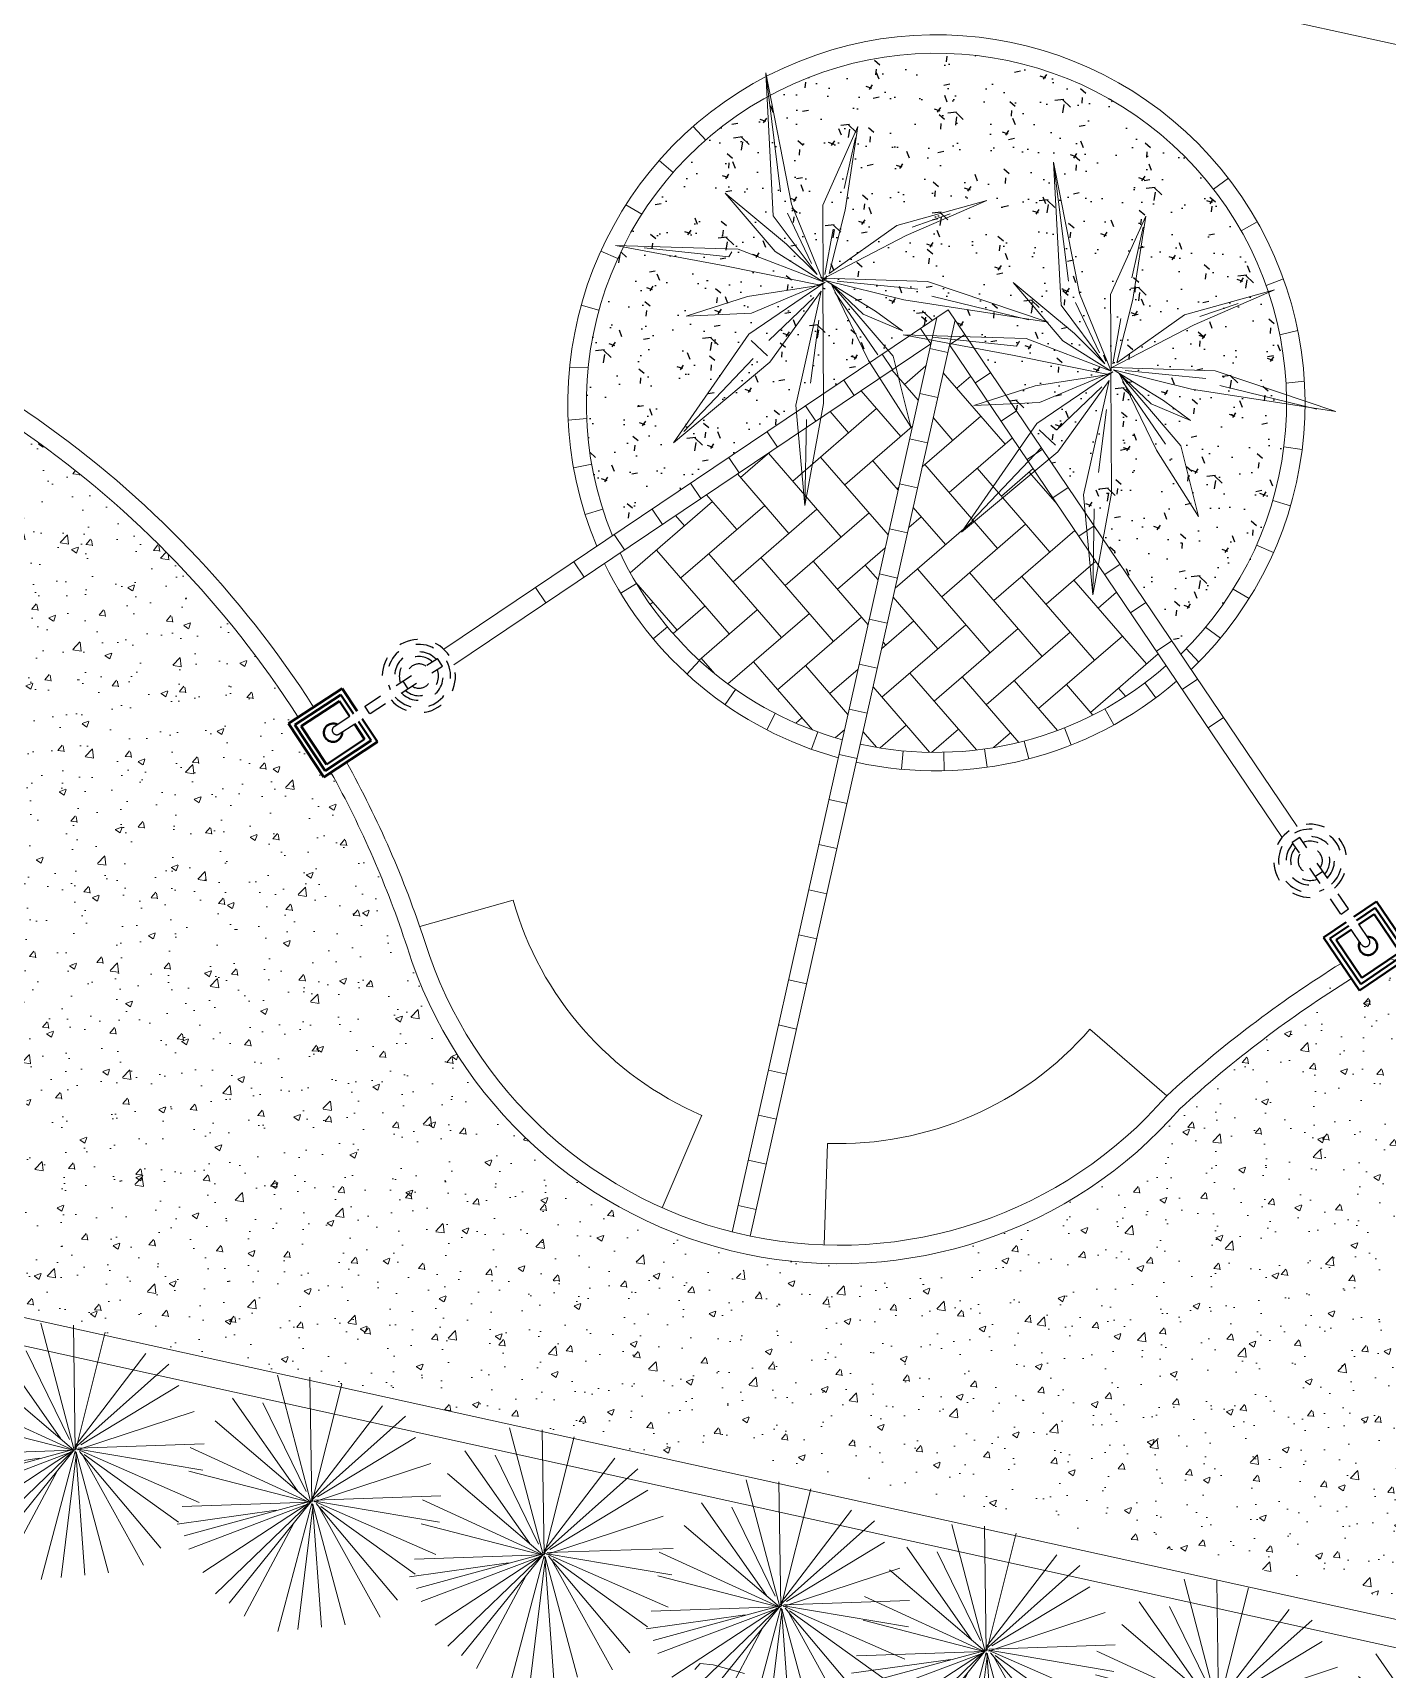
# Model space of a CAD drawing. Header units: metres. Extents: x 12093 to 20303, y 514 to 1412.
# Drawn here: x 19727.45 to 19734.77, y 696.97 to 705.83 of the extents above; entities that cross this region are included whole.
import ezdxf

# ---------------------------------------------------------------- set-up
doc = ezdxf.new("R2010")
doc.units = ezdxf.units.M
doc.linetypes.add('DASHED2', pattern=[9.525, 6.35, -3.175])
doc.layers.get('0').update_dxf_attribs({"lineweight": 13})
for name, color, linetype, lineweight in [('0-JARDI', 72, 'Continuous', 13), ('AMBI-GRASS', 104, 'Continuous', 20), ('grass', 64, 'Continuous', 13), ('JARDINERA', 132, 'Continuous', 40), ('Layer2', 43, 'Continuous', 20), ('MANZANAS-ORIGINALES', 147, 'Continuous', 9), ('SARDINEL', 52, 'Continuous', 20), ('TEX', 81, 'Continuous', 13), ('text.-piso', 35, 'Continuous', 5)]:
    doc.layers.add(name, color=color, linetype=linetype, lineweight=lineweight)
for name, color, linetype in [('LINEA1', 1, 'Continuous'), ('Proyecciones', 52, 'DASHED2'), ('textura', 61, 'Continuous')]:
    doc.layers.add(name, color=color, linetype=linetype)
pattern_1 = [(50, (19136.99335, 73.14804), (0.36436934, -0.03187817), [0.0381, -0.4191]), (355, (19136.99335, 73.14804), (-0.07048565, 0.38211329), [0.03048, -0.33528]), (100.451, (19137.0237, 73.1454), (0.293885, 0.35023338), [0.03238, -0.35618]), (46.1842, (19136.99335, 73.24964), (0.54215808, -0.08408466), [0.05715, -0.62865]), (96.6356, (19137.03853, 73.24264), (0.47480847, 0.4948511), [0.04857, -0.53427]), (351.184, (19136.99335, 73.24964), (0.4748092, 0.49485024), [0.04572, -0.50292]), (21, (19137.04415, 73.22424), (0.30322976, -0.20453104), [0.0381, -0.4191]), (326, (19137.04415, 73.22424), (0.12360406, 0.36837593), [0.03048, -0.33528]), (71.4514, (19137.06942, 73.2072), (0.42683298, 0.16384572), [0.03238, -0.35618]), (37.5, (19136.99335, 73.14804), (0.006177207, 0.169110078), [0, -0.331216, 0, -0.34036, 0, -0.33655]), (7.5, (19136.99335, 73.14804), (0.133639325, 0.20036115), [0, -0.194056, 0, -0.323596, 0, -0.12827]), (327.5, (19136.88007, 73.14804), (0.27118119, -0.011457488), [0, -0.127, 0, -0.39624, 0, -0.52578]), (317.5, (19136.82927, 73.14804), (0.29625836, 0.05085298), [0, -0.1651, 0, -0.263144, 0, -0.37338])]

# ---------------------------------------------------------------- blocks, each defined once
blk = doc.blocks.new('Arbust11')
for p, q in [((-0.1618, 0.888), (0.0377, 0.4856)), ((0.0378, 0.4871), (-0.0937, 0.9403)), ((0.0408, 0.4825), (0.0377, 0.9348)), ((0.0408, 0.5449), (0.1405, 0.941)), ((0.0439, 0.4856), (0.3088, 0.8724)), ((0.0595, 0.5199), (0.1997, 0.8474)), ((-0.0621, 0.5573), (-0.3332, 0.7944)), ((0.0377, 0.4856), (-0.274, 0.8225)), ((0.0439, 0.4794), (0.3805, 0.7788)), ((-0.3488, 0.7476), (0.0408, 0.4856)), ((0.0283, 0.4856), (-0.3738, 0.7039)), ((0.047, 0.4794), (0.4366, 0.6759)), ((0.0314, 0.4856), (-0.4049, 0.6104)), ((-0.433, 0.5262), (0.0439, 0.4825)), ((0.0439, 0.4825), (-0.4267, 0.4669)), ((-0.0527, 0.4794), (-0.4267, 0.3952)), ((0.0408, 0.4762), (-0.3893, 0.2673)), ((0.0408, 0.4731), (-0.274, 0.1581)), ((0.047, 0.4856), (0.499, 0.4263)), ((0.0501, 0.4794), (0.2901, 0.0832)), ((0.0501, 0.4731), (0.4304, 0.2454)), ((0.0533, 0.4887), (0.474, 0.5137)), ((0.0564, 0.4762), (0.3649, 0.1425)), ((0.072, 0.4762), (0.4647, 0.3484)), ((0.0408, 0.47), (-0.3364, 0.2174)), ((0.0377, 0.4669), (-0.2117, 0.0988)), ((0.0501, 0.4544), (-0.1088, 0.0209)), ((0.0501, 0.4638), (-0.0215, 0.0146)), ((0.0533, 0.47), (0.1935, 0.0177)), ((0.0533, 0.4451), (0.0907, 0.0271))]:
    blk.add_line(p, q)
blk = doc.blocks.new('fghgg')
at = {"layer": 'JARDINERA'}
for p, q in [((19983.6623, 670.5354), (19983.6623, 670.8816)), ((19983.6623, 670.8816), (19983.8107, 670.8816)), ((19983.687, 670.5601), (19983.687, 670.8569)), ((19983.687, 670.8569), (19983.8107, 670.8569)), ((19983.7117, 670.5848), (19983.7117, 670.8321)), ((19983.7117, 670.8321), (19983.8107, 670.8321)), ((19983.8601, 670.8816), (19984.0085, 670.8816)), ((19983.8601, 670.8569), (19983.9838, 670.8569)), ((19983.8601, 670.8321), (19983.9591, 670.8321)), ((19983.9591, 670.8321), (19983.9591, 670.5848)), ((19983.9838, 670.8569), (19983.9838, 670.5601)), ((19984.0085, 670.8816), (19984.0085, 670.5354)), ((19983.9838, 670.5601), (19983.687, 670.5601)), ((19983.9591, 670.5848), (19983.7117, 670.5848)), ((19984.0085, 670.5354), (19983.6623, 670.5354))]:
    blk.add_line(p, q, dxfattribs=at)
blk.add_arc((19983.8354, 670.7085), 0.0495, 120, 60, dxfattribs=at)
at = {"layer": 'Proyecciones', "ltscale": 0.005}
for p, q in [((19983.8601, 671.401), (19983.8107, 671.401)), ((19983.8107, 670.7332), (19983.8107, 671.401)), ((19983.8601, 670.7332), (19983.8601, 671.401)), ((19983.8601, 671.1784), (19983.8107, 671.1784)), ((19983.8601, 670.9311), (19983.8107, 670.9311))]:
    blk.add_line(p, q, dxfattribs=at)
for centre, radius, start, end in [((19983.8354, 671.265), 0.1979, 277.18076, 262.81924), ((19983.8354, 671.265), 0.1714, 278.29892, 261.70108), ((19983.8354, 671.265), 0.1309, 100.89339, 259.10661), ((19983.8354, 671.265), 0.1061, 103.47486, 256.52514), ((19983.8354, 671.265), 0.1309, 280.89339, 79.10661), ((19983.8354, 671.265), 0.1061, 283.47486, 76.52514), ((19983.8354, 671.265), 0.0657, 112.12793, 247.87207), ((19983.8354, 671.265), 0.0657, 292.12793, 67.87207), ((19983.8354, 670.7332), 0.0247, 180, 0)]:
    blk.add_arc(centre, radius, start, end, dxfattribs=at)
at = {"layer": 'SARDINEL'}
blk.add_line((19983.7117, 670.5848), (19983.7117, 670.5848), dxfattribs=at)
blk = doc.blocks.new('0Q62D')
at = {"color": 0, "linetype": 'ByBlock'}
for p, q in [((-0.05, 1.11), (0.07, 0.48)), ((-0.03, 0.53), (-0.05, 1.11)), ((-0.03, 0.96), (0.02, 0.52)), ((-0.33, 0.67), (-0.16, 0.38)), ((-0.24, 0.34), (-0.33, 0.67)), ((0.1, 0.29), (0.34, 0.61)), ((0.34, 0.61), (0.15, 0.24)), ((-0.99, 0.59), (-0.35, 0.33)), ((-0.47, 0.19), (-0.99, 0.59)), ((-0.47, 0.28), (-0.92, 0.55)), ((-0.02, 0.02), (-0.03, 0.53)), ((0.02, 0.52), (0.05, 0.51)), ((0.28, 0.34), (1, 0.54)), ((1, 0.54), (0.36, 0.26)), ((1, 0.54), (0.41, 0.33)), ((0.07, 0.48), (0, 0.01)), ((-0.16, 0.38), (-0.02, 0.02)), ((-0.44, 0.21), (-0.38, 0.31)), ((-0.35, 0.33), (0, 0)), ((0, 0), (-0.24, 0.34)), ((0, 0.01), (0.1, 0.29)), ((0.36, 0.26), (0, 0.01)), ((0.03, 0.05), (0.28, 0.34)), ((0.08, 0.09), (0.31, 0.27)), ((-0.05, 0.01), (-0.47, 0.19)), ((-0.09, 0.04), (-0.36, 0.22)), ((0.15, 0.24), (0.03, 0.05)), ((0, 0.01), (0.39, 0.1)), ((0.39, 0.1), (0.83, 0.01)), ((-1.16, -0.15), (-0.66, 0.01)), ((-0.66, 0.01), (-0.05, 0.01)), ((-0.01, 0.01), (-0.62, -0.13)), ((0.01, 0), (-0.09, -0.29)), ((0, -0.42), (0.01, 0)), ((0.02, 0.01), (0.12, -0.52)), ((0.33, -0.36), (0.02, 0.01)), ((0.04, 0.01), (0.28, 0.02)), ((0.83, 0.01), (0.39, -0.02)), ((0.77, 0.01), (0.5, 0.01)), ((-1.16, -0.15), (-0.72, -0.06)), ((-0.2, -0.01), (-0.53, -0.04)), ((-0.35, -0.31), (-0.01, -0.04)), ((-0.04, -0.06), (-0.31, -0.35)), ((0, -0.03), (-0.3, -0.43)), ((-0.12, -0.23), (0, -0.03)), ((0.02, -0.06), (0.07, -0.48)), ((0.05, -0.01), (0.37, -0.3)), ((0.39, -0.02), (0.05, -0.01)), ((-0.62, -0.13), (-1.16, -0.15)), ((-0.16, -0.45), (-0.12, -0.23)), ((-0.64, -0.6), (-0.35, -0.31)), ((-0.09, -0.29), (-0.16, -0.45)), ((0.37, -0.3), (0.6, -0.73)), ((0.05, -1.18), (0, -0.42)), ((0.6, -0.73), (0.33, -0.36)), ((0.49, -0.56), (0.38, -0.38)), ((-0.3, -0.43), (-0.64, -0.6)), ((0.04, -1.08), (0.05, -0.56)), ((0.12, -0.52), (0.05, -1.18))]:
    blk.add_line(p, q, dxfattribs=at)
blk = doc.blocks.new('Arbust21')
at = {"layer": '0-JARDI'}
blk.add_blockref('0Q62D', (-0.0237, -0.008), dxfattribs=at)
blk = doc.blocks.new('ghgfghgh')
at = {"layer": 'grass'}
for p, q in [((20001.581, 665.2669), (20001.5993, 665.2876)), ((20001.5993, 665.2876), (20001.6427, 665.2823)), ((20001.6427, 665.2823), (20001.75, 665.2535))]:
    blk.add_line(p, q, dxfattribs=at)

msp = doc.modelspace()

# ---------------------------------------------------------------- hatches: boundary and pattern name
at = {"layer": 'grass'}
h = msp.add_hatch(dxfattribs=at)
h.set_pattern_fill('AR-CONC', color=256, scale=0.002, style=0)
h.set_pattern_definition(pattern_1)
h.paths.add_polyline_path([(19727.9522, 703.2257, 0.036097), (19727.332, 703.7116), (19727.0042, 702.6366), (19727.8047, 702.3486)])
h = msp.add_hatch(dxfattribs=at)
h.set_pattern_fill('AR-CONC', color=256, scale=0.002, style=0)
h.set_pattern_definition(pattern_1)
h.paths.add_polyline_path([(19727.9522, 703.2257), (19727.8047, 702.3486), (19728.8483, 701.9732), (19728.8638, 702.0412), (19728.8332, 702.0877), (19728.8817, 702.1196), (19728.8828, 702.1246, 0.066256)])
h = msp.add_hatch(dxfattribs=at)
h.set_pattern_fill('AR-CONC', color=256, scale=0.002, style=0)
h.set_pattern_definition(pattern_1)
h.paths.add_polyline_path([(19727.8047, 702.3486), (19727.0042, 702.6366), (19726.8839, 702.2421), (19726.9203, 702.2324), (19726.9411, 702.1964), (19726.9397, 702.1156), (19726.9162, 701.9901), (19726.8853, 701.9882), (19726.8233, 702.0432), (19726.784, 701.9142), (19726.7843, 701.9139), (19726.8221, 701.9037), (19726.8341, 701.9106), (19726.853, 701.9056), (19726.8959, 701.9144), (19726.9269, 701.9162), (19726.9647, 701.9061), (19726.9994, 701.8461), (19727.0031, 701.7842), (19727.0137, 701.7104), (19726.9939, 701.523), (19726.9718, 701.4782), (19726.9326, 701.4076), (19726.9155, 701.3817), (19726.9123, 701.3319), (19726.9064, 701.2932), (19727.6015, 701.1403)])
h = msp.add_hatch(dxfattribs=at)
h.set_pattern_fill('AR-CONC', color=256, scale=0.002, style=0)
h.set_pattern_definition(pattern_1)
h.paths.add_polyline_path([(19728.8483, 701.9732), (19727.8047, 702.3486), (19727.6015, 701.1403), (19728.6082, 700.9188)])
h = msp.add_hatch(dxfattribs=at)
h.set_pattern_fill('AR-CONC', color=256, scale=0.002, style=0)
h.set_pattern_definition(pattern_1)
h.paths.add_polyline_path([(19729.0621, 701.8238), (19729.0238, 701.7986), (19728.9274, 701.9448), (19728.8483, 701.9732), (19728.6082, 700.9188), (19729.5314, 700.7157, -0.017708), (19729.4736, 700.8791, 0.047276)])
h = msp.add_hatch(dxfattribs=at)
h.set_pattern_fill('AR-CONC', color=256, scale=0.002, style=0)
h.set_pattern_definition(pattern_1)
h.paths.add_polyline_path([(19727.6015, 701.1403), (19726.9064, 701.2932), (19726.8989, 701.2442), (19726.9059, 701.2322), (19726.8597, 701.1736), (19726.784, 701.1939), (19726.7632, 701.2298), (19726.7046, 701.276), (19726.6598, 701.2981), (19726.6038, 701.3236), (19726.5837, 701.2577), (19726.6257, 701.2464), (19726.6673, 701.1744), (19726.7038, 701.0835), (19726.6987, 701.0646), (19726.6936, 701.0457), (19726.732, 700.9238), (19726.7546, 700.8569), (19726.7002, 700.7295), (19726.6042, 700.6741), (19726.565, 700.6035), (19726.5239, 700.5638), (19726.5138, 700.5259), (19726.4727, 700.4862), (19726.4247, 700.4585), (19726.3786, 700.3999), (19726.3325, 700.3412), (19726.294, 700.3074), (19726.2853, 700.2789), (19727.4244, 700.0866)])
h = msp.add_hatch(dxfattribs=at)
h.set_pattern_fill('AR-CONC', color=256, scale=0.002, style=0)
h.set_pattern_definition(pattern_1)
h.paths.add_polyline_path([(19728.6082, 700.9188), (19727.6015, 701.1403), (19727.4244, 700.0866), (19728.3819, 699.9251)])
h = msp.add_hatch(dxfattribs=at)
h.set_pattern_fill('AR-CONC', color=256, scale=0.002, style=0)
h.set_pattern_definition(pattern_1)
h.paths.add_polyline_path([(19729.5314, 700.7157), (19728.6082, 700.9188), (19728.3819, 699.9251), (19729.6864, 699.7049), (19729.8679, 700.1215, -0.070076)])
h = msp.add_hatch(dxfattribs=at)
h.set_pattern_fill('AR-CONC', color=256, scale=0.002, style=0)
h.set_pattern_definition(pattern_1)
h.paths.add_polyline_path([(19736.0706, 700.5325), (19734.8867, 700.87), (19734.7209, 700.7575), (19734.6885, 699.6895), (19736.049, 699.3902), (19736.0542, 699.4205), (19736.0417, 699.5253), (19736.05, 699.5941), (19736.0596, 699.7436), (19736.0621, 699.7637)])
h = msp.add_hatch(dxfattribs=at)
h.set_pattern_fill('AR-CONC', color=256, scale=0.002, style=0)
h.set_pattern_definition(pattern_1)
h.paths.add_polyline_path([(19734.7209, 700.7575), (19734.6022, 700.677), (19734.566, 700.7303, 0.050417), (19733.654, 700.0047, -0.010063), (19733.5878, 699.9317), (19734.6885, 699.6895)])
h = msp.add_hatch(dxfattribs=at)
h.set_pattern_fill('AR-CONC', color=256, scale=0.002, style=0)
h.set_pattern_definition(pattern_1)
h.paths.add_polyline_path([(19728.3819, 699.9251), (19727.4244, 700.0866), (19727.2271, 698.9129), (19728.1073, 698.7193)])
h = msp.add_hatch(dxfattribs=at)
h.set_pattern_fill('AR-CONC', color=256, scale=0.002, style=0)
h.set_pattern_definition(pattern_1)
h.paths.add_polyline_path([(19729.8679, 700.1215), (19729.6864, 699.7049), (19730.4522, 699.5757, -0.082208)])
h = msp.add_hatch(dxfattribs=at)
h.set_pattern_fill('AR-CONC', color=256, scale=0.002, style=0)
h.set_pattern_definition(pattern_1)
h.paths.add_polyline_path([(19729.6864, 699.7049), (19728.3819, 699.9251), (19728.1073, 698.7193), (19729.1562, 698.4885)])
h = msp.add_hatch(dxfattribs=at)
h.set_pattern_fill('AR-CONC', color=256, scale=0.002, style=0)
h.set_pattern_definition(pattern_1)
h.paths.add_polyline_path([(19734.6885, 699.6895), (19733.5878, 699.9317, -0.077377), (19732.9923, 699.4705), (19734.6687, 699.0368)])
h = msp.add_hatch(dxfattribs=at)
h.set_pattern_fill('AR-CONC', color=256, scale=0.002, style=0)
h.set_pattern_definition(pattern_1)
h.paths.add_polyline_path([(19730.4522, 699.5757), (19729.6864, 699.7049), (19729.1562, 698.4885), (19730.0589, 698.2899)])
h = msp.add_hatch(dxfattribs=at)
h.set_pattern_fill('AR-CONC', color=256, scale=0.002, style=0)
h.set_pattern_definition(pattern_1)
h.paths.add_polyline_path([(19736.0568, 699.2884), (19736.0358, 699.3139), (19736.049, 699.3902), (19734.6885, 699.6895), (19734.6687, 699.0368), (19736.0501, 698.6795), (19736.0511, 698.7767), (19736.0188, 698.8722), (19736.0271, 698.941), (19736.0442, 698.9668), (19736.0534, 698.9808)])
h = msp.add_hatch(dxfattribs=at)
h.set_pattern_fill('AR-CONC', color=256, scale=0.002, style=0)
h.set_pattern_definition(pattern_1)
h.paths.add_polyline_path([(19731.2889, 699.2212, -0.09361), (19730.4522, 699.5757), (19730.0589, 698.2899), (19731.1728, 698.0448)])
h = msp.add_hatch(dxfattribs=at)
h.set_pattern_fill('AR-CONC', color=256, scale=0.002, style=0)
h.set_pattern_definition(pattern_1)
h.paths.add_polyline_path([(19734.6687, 699.0368), (19732.9923, 699.4705, -0.023064), (19732.7899, 699.3706), (19732.751, 698.4887), (19734.6393, 698.0668)])
h = msp.add_hatch(dxfattribs=at)
h.set_pattern_fill('AR-CONC', color=256, scale=0.002, style=0)
h.set_pattern_definition(pattern_1)
h.paths.add_polyline_path([(19732.7899, 699.3706, -0.156085), (19731.3058, 699.2176), (19731.2407, 698.8262), (19732.751, 698.4887)])
h = msp.add_hatch(dxfattribs=at)
h.set_pattern_fill('AR-CONC', color=256, scale=0.002, style=0)
h.set_pattern_definition(pattern_1)
h.paths.add_polyline_path([(19736.0501, 698.6795), (19734.6687, 699.0368), (19734.6393, 698.0668), (19736.0398, 697.7538)])
h = msp.add_hatch(dxfattribs=at)
h.set_pattern_fill('AR-CONC', color=256, scale=0.002, style=0)
h.set_pattern_definition(pattern_1)
h.paths.add_polyline_path([(19732.751, 698.4887), (19731.2407, 698.8262), (19731.1305, 698.1626), (19732.7211, 697.8127)])
h = msp.add_hatch(dxfattribs=at)
h.set_pattern_fill('AR-CONC', color=256, scale=0.002, style=0)
h.set_pattern_definition(pattern_1)
h.paths.add_polyline_path([(19734.6393, 698.0668), (19732.751, 698.4887), (19732.7211, 697.8127), (19734.6189, 697.3951)])
h = msp.add_hatch(dxfattribs=at)
h.set_pattern_fill('AR-CONC', color=256, scale=0.002, style=0)
h.set_pattern_definition(pattern_1)
h.paths.add_polyline_path([(19736.0398, 697.7538), (19734.6393, 698.0668), (19734.6189, 697.3951), (19736.0324, 697.0841)])
at = {"layer": 'text.-piso', "ltscale": 5}
h = msp.add_hatch(dxfattribs=at)
h.set_pattern_fill('AR-HBONE', color=256, scale=0.05, angle=445.87623, style=0)
h.set_pattern_definition([(130.8762252, (18575.29835, -5493.04735), (-0.282110441, 0.020339594), [0.6, -0.2]), (220.8762252, (18575.16746, -5492.89613), (-0.282110441, 0.020339594), [0.6, -0.2])])
h.paths.add_polyline_path([(19730.6252, 703.0108, 0.217529), (19731.8276, 702.0006), (19732.3061, 704.1422)])
h.paths.add_polyline_path([(19732.4075, 704.1374), (19731.9246, 701.9764, 0.238763), (19733.5789, 702.4011)])
at = {"layer": 'textura', "ltscale": 5}
h = msp.add_hatch(dxfattribs=at)
h.set_pattern_fill('AR-CONC', color=256, scale=0.002, angle=450, style=0)
h.set_pattern_definition([(140, (0, 0), (0.031878171, 0.364369338), [0.0381, -0.4191]), (85, (0, 0), (-0.382113286, -0.070485652), [0.03048, -0.33528]), (190.451, (0.00266, 0.03036), (-0.3502333756, 0.2938850033), [0.03238, -0.35618]), (136.1842, (-0.1016, 0), (0.084084656, 0.542158082), [0.05715, -0.62865]), (186.6356, (-0.0946, 0.0452), (-0.494851112, 0.474808469), [0.04857, -0.53427]), (81.184, (-0.1016, 0), (-0.494850236, 0.474809212), [0.04572, -0.50292]), (111, (-0.0762, 0.0508), (0.204531037, 0.3032297597), [0.0381, -0.4191]), (56, (-0.0762, 0.0508), (-0.368375932, 0.123604057), [0.03048, -0.33528]), (161.4514, (-0.05916, 0.07607), (-0.1638457154, 0.4268329815), [0.03238, -0.35618]), (127.5, (0, 0), (-0.16911007775, 0.0061772065), [0, -0.331216, 0, -0.34036, 0, -0.33655]), (97.5, (0, 0), (-0.2003611496, 0.133639325), [0, -0.194056, 0, -0.323596, 0, -0.12827]), (57.5, (0, -0.11328), (0.011457488, 0.2711811903), [0, -0.127, 0, -0.39624, 0, -0.52578]), (47.5, (0, -0.16408), (-0.050852982, 0.2962583628), [0, -0.1651, 0, -0.263144, 0, -0.37338])])
h.paths.add_polyline_path([(19732.4006, 704.3264), (19733.6573, 702.4638, 1.881097), (19730.5842, 703.1038)])

# ---------------------------------------------------------------- linework, layer by layer
at = {"layer": 'Layer2'}
for p, q in [((19730.0469, 701.1321), (19729.5419, 700.9896)), ((19733.1669, 700.435), (19733.5823, 700.0746)), ((19730.8532, 699.4687), (19731.0678, 699.9684)), ((19731.7291, 699.2667), (19731.7478, 699.8164))]:
    msp.add_line(p, q, dxfattribs=at)
for centre, radius, start, end in [((19724.2812, 699.1791), 5.5636, 32.60057, 77.24999), ((19724.2812, 699.1791), 5.4636, 32.58604, 77.24644), ((19724.2832, 699.1801), 5.4614, 18.12479, 28.9516), ((19724.2838, 699.1804), 5.5607, 18.11169, 29.03196), ((19731.7773, 701.6204), 1.798, 195.75884, 246.75702), ((19731.8088, 701.6134), 2.448, 197.45514, 318.91618), ((19731.8088, 701.6134), 2.348, 197.45514, 319.05166), ((19737.9089, 695.356), 6.4019, 121.90782, 132.51911), ((19737.9089, 695.356), 6.3019, 121.87218, 132.46797), ((19731.8088, 701.6134), 1.798, 268.05348, 319.05166)]:
    msp.add_arc(centre, radius, start, end, dxfattribs=at)
at = {"layer": 'MANZANAS-ORIGINALES'}
for p, q in [((19812.1909, 688.7378), (19714.4448, 710.2444)), ((19803.5345, 682.1234), (19712.657, 702.1187)), ((19803.4423, 681.9901), (19712.6246, 701.9716))]:
    msp.add_line(p, q, dxfattribs=at)
at = {"layer": 'text.-piso', "ltscale": 5}
for p, q in [((19731.089, 705.2447), (19731.0203, 705.3174)), ((19730.9124, 705.0681), (19730.837, 705.1337)), ((19733.9152, 705.0379), (19733.8346, 704.9786)), ((19730.7432, 704.8431), (19730.657, 704.894)), ((19734.0717, 704.802), (19733.9843, 704.7534)), ((19730.6133, 704.6045), (19730.5213, 704.644)), ((19734.2132, 704.4931), (19734.1194, 704.4584)), ((19732.4006, 704.3264), (19729.6721, 702.4898)), ((19730.5113, 704.3234), (19730.4153, 704.3514)), ((19732.4006, 704.3264), (19734.2872, 701.5301)), ((19731.2325, 699.3372), (19732.3378, 704.2841)), ((19731.3299, 699.3147), (19732.4375, 704.2717)), ((19732.3061, 704.1422), (19732.2502, 704.2252)), ((19734.2909, 704.2137), (19734.1934, 704.1915)), ((19732.3061, 704.1422), (19729.7259, 702.4055)), ((19732.3004, 704.1168), (19732.398, 704.095)), ((19732.4075, 704.1374), (19732.4904, 704.1933)), ((19732.4075, 704.1374), (19734.2059, 701.4719)), ((19732.0987, 704.0026), (19732.0429, 704.0856)), ((19730.4531, 704.0128), (19730.353, 704.0164)), ((19731.8913, 703.863), (19731.8355, 703.946)), ((19732.5473, 703.9302), (19732.6302, 703.9861)), ((19734.3265, 703.9397), (19734.2269, 703.9298)), ((19732.2459, 703.8729), (19732.3435, 703.851)), ((19731.6839, 703.7234), (19731.6281, 703.8064)), ((19732.3325, 703.8222), (19732.3325, 703.8222)), ((19732.3325, 703.8222), (19732.3325, 703.8222)), ((19732.6871, 703.7229), (19732.77, 703.7788)), ((19730.3454, 703.7292), (19730.4451, 703.7379)), ((19731.4765, 703.5838), (19731.4207, 703.6668)), ((19732.1914, 703.6289), (19732.289, 703.6071)), ((19734.3142, 703.5695), (19734.2154, 703.5856)), ((19730.3742, 703.4712), (19730.4723, 703.4908)), ((19731.2691, 703.4442), (19731.2133, 703.5272)), ((19732.8269, 703.5157), (19732.9098, 703.5716)), ((19731.0617, 703.3046), (19731.0059, 703.3876)), ((19732.1369, 703.3849), (19732.2345, 703.3631)), ((19732.9668, 703.3084), (19733.0497, 703.3644)), ((19730.4365, 703.2181), (19730.5319, 703.2483)), ((19730.8543, 703.165), (19730.7985, 703.248)), ((19734.2512, 703.2653), (19734.1554, 703.2942)), ((19732.0824, 703.1409), (19732.18, 703.1191)), ((19733.1066, 703.1012), (19733.1895, 703.1571)), ((19730.6494, 703.0271), (19730.5935, 703.11)), ((19734.1592, 703.0131), (19734.0673, 703.0526)), ((19730.431, 702.8801), (19730.3751, 702.963)), ((19732.0278, 702.8969), (19732.1254, 702.8751)), ((19733.2464, 702.894), (19733.3293, 702.9499)), ((19730.2236, 702.7405), (19730.1677, 702.8234)), ((19730.7144, 702.8449), (19730.6288, 702.7932)), ((19734.0275, 702.7647), (19733.9408, 702.8148)), ((19733.3862, 702.6867), (19733.4691, 702.7426)), ((19730.8818, 702.6103), (19730.8051, 702.5461)), ((19731.9733, 702.6529), (19732.0709, 702.6311)), ((19733.7923, 702.6098), (19733.8729, 702.5503)), ((19733.5261, 702.4795), (19733.609, 702.5354)), ((19731.0548, 702.429), (19730.9872, 702.3553)), ((19733.7556, 702.4205), (19733.6869, 702.4933)), ((19731.9188, 702.4089), (19732.0164, 702.3871)), ((19731.2503, 702.2723), (19731.1931, 702.1903)), ((19733.5235, 702.2276), (19733.4636, 702.3077)), ((19733.6659, 702.2722), (19733.7488, 702.3282)), ((19731.8643, 702.165), (19731.9619, 702.1432)), ((19733.2476, 702.1682), (19733.296, 702.0807)), ((19731.4648, 702.1428), (19731.4189, 702.054)), ((19733.8057, 702.065), (19733.8886, 702.1209)), ((19731.6945, 702.0428), (19731.6608, 701.9487)), ((19732.8102, 701.9933), (19732.8355, 701.8965)), ((19733.0286, 702.0647), (19733.0654, 701.9717)), ((19731.8098, 701.921), (19731.9074, 701.8992)), ((19732.1566, 701.9401), (19732.1473, 701.8405)), ((19732.376, 701.9324), (19732.3783, 701.8324)), ((19732.5968, 701.9505), (19732.6108, 701.8514)), ((19731.7553, 701.677), (19731.8529, 701.6552)), ((19731.7008, 701.433), (19731.7984, 701.4112)), ((19731.6463, 701.189), (19731.7438, 701.1672)), ((19731.5917, 700.945), (19731.6893, 700.9232)), ((19731.5372, 700.7011), (19731.6348, 700.6793)), ((19731.4827, 700.4571), (19731.5803, 700.4353)), ((19731.4282, 700.2131), (19731.5258, 700.1913)), ((19731.3737, 699.9691), (19731.4713, 699.9473)), ((19731.3192, 699.7251), (19731.4168, 699.7033)), ((19731.2647, 699.4811), (19731.3623, 699.4593))]:
    msp.add_line(p, q, dxfattribs=at)
for centre, radius, start, end in [((19732.3367, 703.8205), 1.9934, 313.70859, 202.83965), ((19732.3367, 703.8205), 1.8934, 314.22634, 202.24505), ((19732.3325, 703.8222), 1.8903, 205.41889, 254.50818), ((19732.3325, 703.8222), 1.9903, 205.85022, 254.65386), ((19732.3325, 703.8222), 1.8903, 257.54049, 311.25536), ((19732.3325, 703.8222), 1.9903, 257.5337, 310.88938)]:
    msp.add_arc(centre, radius, start, end, dxfattribs=at)
at = {"layer": 'textura'}
msp.add_arc((19732.3367, 703.8205), 1.5153, 205.9428, 205.96258, dxfattribs=at)

# ---------------------------------------------------------------- block references
at = {"layer": 'AMBI-GRASS', "ltscale": 0.05, "xscale": 1.499999999998325, "yscale": 1.499999999998325, "zscale": 1.499999999998325, "rotation": 49.16166176348414}
for p in [(19734.9426, 706.1253), (19735.9283, 705.8596), (19728.1794, 697.6373), (19729.4592, 697.3558), (19730.7156, 697.0715), (19731.9955, 696.7899), (19733.1062, 696.5492), (19734.3626, 696.2535), (19735.6425, 695.972)]:
    msp.add_blockref('Arbust11', p, dxfattribs=at)
at = {"layer": 'Defpoints', "lineweight": 20, "xscale": 1.586003757394792, "yscale": 1.586003757394792, "zscale": 1.586003757394792}
msp.add_blockref('ghgfghgh', (-11991.5523, -358.1449), dxfattribs=at)
at = {"layer": 'LINEA1', "xscale": 1.036682615631029, "yscale": 1.036682615631029, "zscale": 1.036682615631029, "rotation": 77.44387887381478}
for p in [(19731.7318, 704.5008), (19733.2886, 704.0172)]:
    msp.add_blockref('Arbust21', p, dxfattribs=at)
at = {"layer": 'TEX', "lineweight": 20}
for p, rotation in [((8170.1179, 17017.4938), 303.3940264516638), ((3573.7167, -11073.1163), 34.15279565776102)]:
    msp.add_blockref('fghgg', p, dxfattribs=dict(at, rotation=rotation))

doc.saveas('drawing.dxf')
